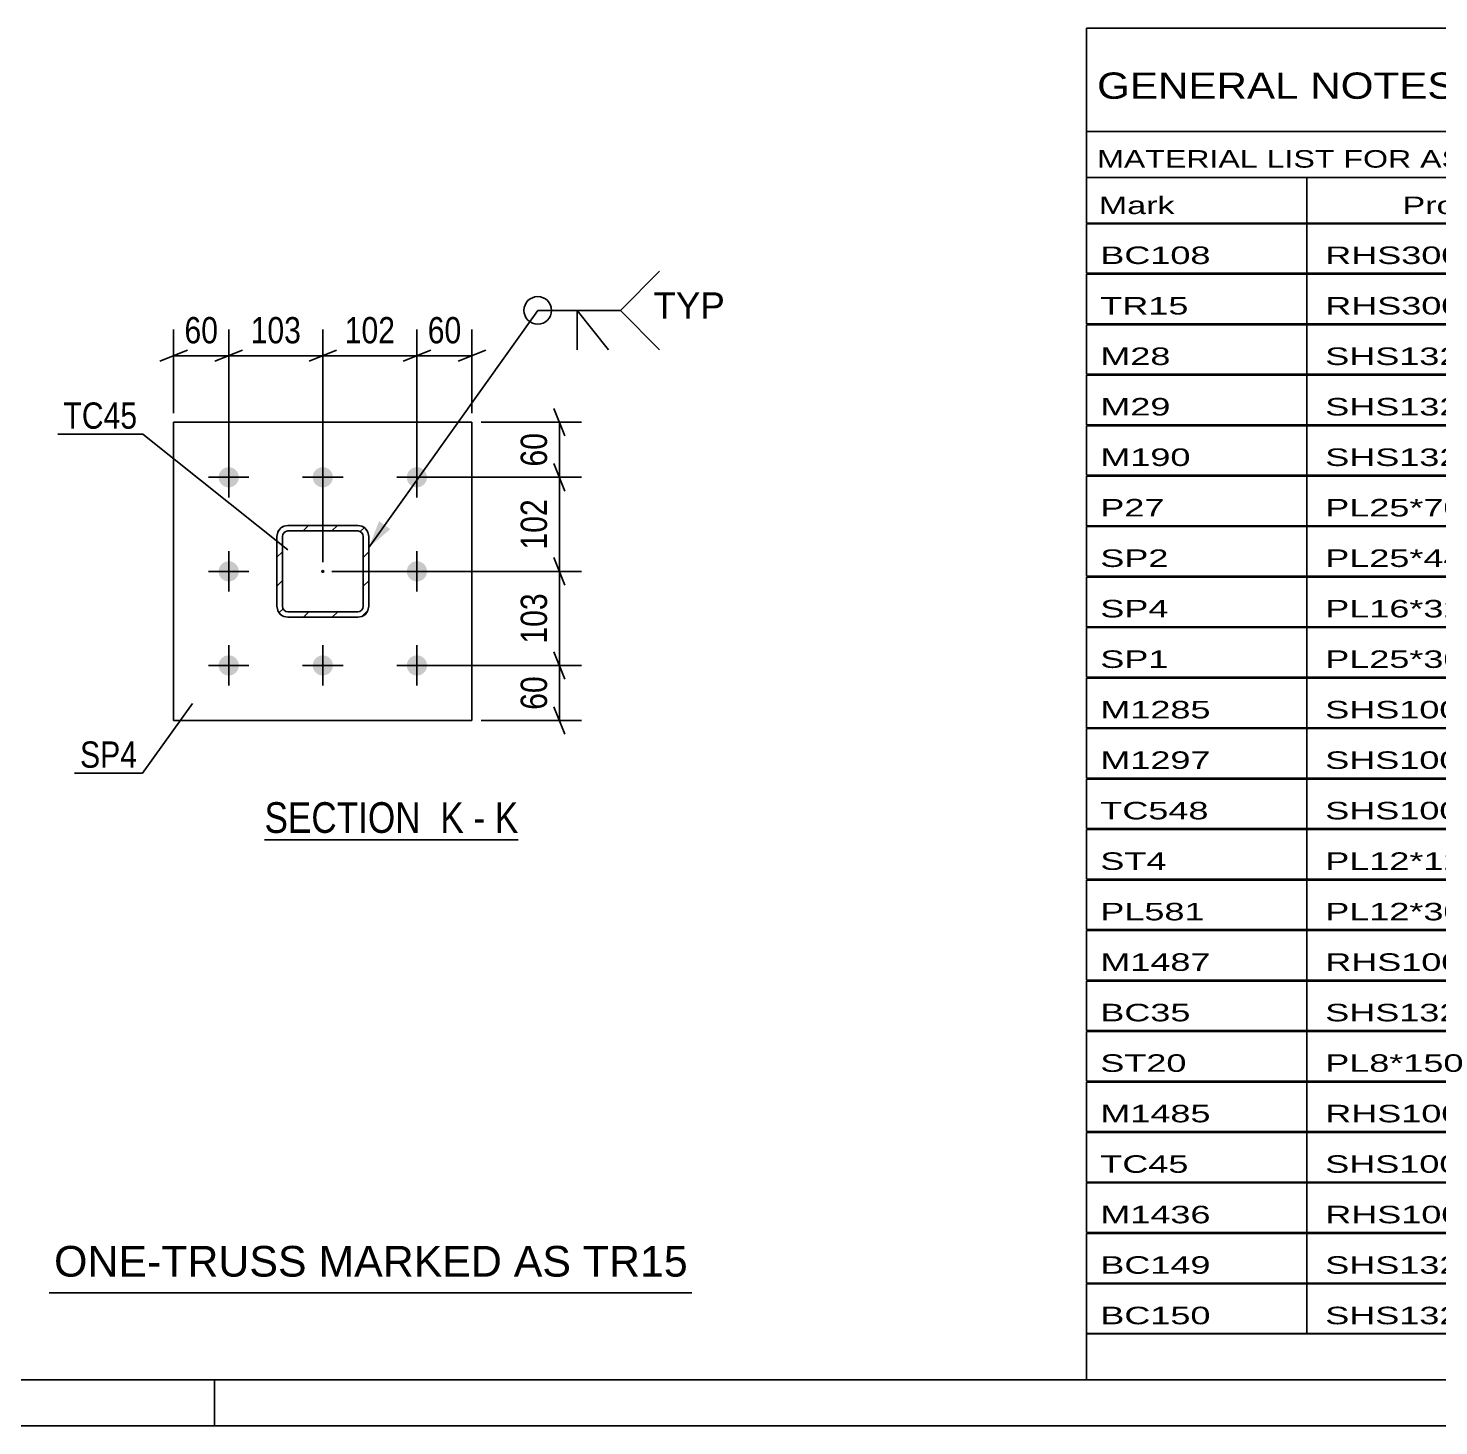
# Model space of a CAD drawing. Header units: millimetres. Extents: x -74 to 767, y -422 to 172.
# Drawn here: x 326.4 to 480, y -421.8 to -269.5 of the extents above; entities that cross this region are included whole.
import ezdxf

# ---------------------------------------------------------------- set-up
doc = ezdxf.new("R2010")
doc.units = ezdxf.units.MM
doc.linetypes.add('DXK_LINE_DOT2', pattern=[3.9198, 1.9599, -1.9599])
doc.linetypes.add('DXK_LINE_DOT3', pattern=[5.9187, 2.979, -0.9799, 0.9799, -0.9799])
doc.styles.add('Arial', font='ARIAL.TTF', dxfattribs={"height": 0.2})
doc.styles.add('Arial Narrow', font='ARIALN.TTF', dxfattribs={"height": 0.2})

# ---------------------------------------------------------------- blocks, each defined once
blk = doc.blocks.new('Unknown-389632863-1162')
at = {"color": 5, "linetype": 'Continuous'}
for p, q in [((-69.36, -416.78), (761.64, -416.78)), ((346.64, -421.78), (346.64, -416.78)), ((-74.36, -421.78), (766.64, -421.78))]:
    blk.add_line(p, q, dxfattribs=at)
blk = doc.blocks.new('Unknown-389632863-44793')
at = {"color": 7, "linetype": 'Continuous'}
for p, q in [((441.64, -269.53), (601.64, -269.53)), ((441.64, -280.78), (441.64, -269.53)), ((441.64, -280.78), (601.64, -280.78)), ((441.64, -280.78), (441.64, -285.78)), ((441.64, -285.78), (601.64, -285.78)), ((441.64, -285.78), (441.64, -290.78)), ((465.64, -285.78), (465.64, -290.78)), ((441.64, -290.78), (601.64, -290.78)), ((441.64, -290.83), (441.64, -296.23)), ((441.64, -290.83), (601.64, -290.83)), ((465.64, -290.78), (465.64, -296.28)), ((441.64, -296.23), (601.64, -296.23)), ((441.64, -296.33), (441.64, -301.73)), ((441.64, -296.33), (601.64, -296.33)), ((465.64, -296.28), (465.64, -301.78)), ((441.64, -301.73), (601.64, -301.73)), ((441.64, -301.83), (441.64, -307.23)), ((441.64, -301.83), (601.64, -301.83)), ((465.64, -301.78), (465.64, -307.28)), ((441.64, -307.23), (601.64, -307.23)), ((465.64, -307.28), (465.64, -312.78)), ((441.64, -307.33), (441.64, -312.73)), ((441.64, -307.33), (601.64, -307.33)), ((441.64, -312.73), (601.64, -312.73)), ((441.64, -312.83), (441.64, -318.23)), ((441.64, -312.83), (601.64, -312.83)), ((465.64, -312.78), (465.64, -318.28)), ((441.64, -318.23), (601.64, -318.23)), ((441.64, -318.33), (441.64, -323.73)), ((441.64, -318.33), (601.64, -318.33)), ((465.64, -318.28), (465.64, -323.78)), ((441.64, -323.73), (601.64, -323.73)), ((441.64, -323.83), (441.64, -329.23)), ((441.64, -323.83), (601.64, -323.83)), ((465.64, -323.78), (465.64, -329.28)), ((441.64, -329.23), (601.64, -329.23)), ((441.64, -329.33), (441.64, -334.73)), ((441.64, -329.33), (601.64, -329.33)), ((465.64, -329.28), (465.64, -334.78)), ((441.64, -334.73), (601.64, -334.73)), ((441.64, -334.83), (441.64, -340.23)), ((441.64, -334.83), (601.64, -334.83)), ((465.64, -334.78), (465.64, -340.28)), ((441.64, -340.23), (601.64, -340.23)), ((441.64, -340.33), (441.64, -345.73)), ((441.64, -340.33), (601.64, -340.33)), ((465.64, -340.28), (465.64, -345.78)), ((441.64, -345.73), (601.64, -345.73)), ((441.64, -345.83), (441.64, -351.23)), ((441.64, -345.83), (601.64, -345.83)), ((465.64, -345.78), (465.64, -351.28)), ((441.64, -351.23), (601.64, -351.23)), ((441.64, -351.33), (441.64, -356.73)), ((441.64, -351.33), (601.64, -351.33)), ((465.64, -351.28), (465.64, -356.78)), ((441.64, -356.73), (601.64, -356.73)), ((441.64, -356.83), (441.64, -362.23)), ((441.64, -356.83), (601.64, -356.83)), ((465.64, -356.78), (465.64, -362.28)), ((441.64, -362.23), (601.64, -362.23)), ((441.64, -362.33), (441.64, -367.73)), ((441.64, -362.33), (601.64, -362.33)), ((465.64, -362.28), (465.64, -367.78)), ((441.64, -367.73), (601.64, -367.73)), ((441.64, -367.83), (441.64, -373.23)), ((441.64, -367.83), (601.64, -367.83)), ((465.64, -367.78), (465.64, -373.28)), ((441.64, -373.23), (601.64, -373.23)), ((441.64, -373.33), (441.64, -378.73)), ((441.64, -373.33), (601.64, -373.33)), ((465.64, -373.28), (465.64, -378.78)), ((441.64, -378.73), (601.64, -378.73)), ((441.64, -378.83), (441.64, -384.23)), ((441.64, -378.83), (601.64, -378.83)), ((465.64, -378.78), (465.64, -384.28)), ((441.64, -384.23), (601.64, -384.23)), ((441.64, -384.33), (441.64, -389.73)), ((441.64, -384.33), (601.64, -384.33)), ((465.64, -384.28), (465.64, -389.78)), ((441.64, -389.73), (601.64, -389.73)), ((441.64, -389.83), (441.64, -395.23)), ((441.64, -389.83), (601.64, -389.83)), ((465.64, -389.78), (465.64, -395.28)), ((441.64, -395.23), (601.64, -395.23)), ((441.64, -395.33), (441.64, -400.73)), ((441.64, -395.33), (601.64, -395.33)), ((465.64, -395.28), (465.64, -400.78)), ((441.64, -400.73), (601.64, -400.73)), ((441.64, -400.83), (441.64, -406.23)), ((441.64, -400.83), (601.64, -400.83)), ((465.64, -400.78), (465.64, -406.28)), ((441.64, -406.23), (601.64, -406.23)), ((441.64, -406.33), (441.64, -411.73)), ((441.64, -406.33), (601.64, -406.33)), ((465.64, -406.28), (465.64, -411.78)), ((441.64, -411.73), (601.64, -411.73)), ((441.64, -411.78), (601.64, -411.78)), ((441.64, -411.78), (441.64, -416.78)), ((441.64, -416.78), (601.64, -416.78))]:
    blk.add_line(p, q, dxfattribs=at)
at = {"color": 7, "style": 'Arial Narrow'}
for s, height, width, p in [('GENERAL NOTES & WELD DETAILS :', 2.8633, 1.4, (442.79, -277.22)), ("MATERIAL LIST FOR ASSEMBLY MK'D", 1.9089, 1.6, (442.79, -284.72)), ('Mark', 1.909, 1.7, (442.97, -289.78)), ('Profile', 1.909, 1.7, (476.05, -289.78))]:
    blk.add_text(s, height=height, dxfattribs=dict(at, width=width)).set_placement(p)
at = {"color": 7, "linetype": 'Continuous', "style": 'Arial Narrow', "width": 1.794707}
for s, height, p in [('BC108', 1.909, (443.14, -295.22)), ('RHS300*200*12', 1.9089, (467.64, -295.22)), ('TR15', 1.909, (443.14, -300.72)), ('RHS300*200*12', 1.9089, (467.64, -300.72)), ('M28', 1.909, (443.14, -306.22)), ('SHS132*8', 1.909, (467.64, -306.22)), ('M29', 1.909, (443.14, -311.72)), ('SHS132*8', 1.909, (467.64, -311.72)), ('M190', 1.909, (443.14, -317.22)), ('SHS132*8', 1.909, (467.64, -317.22)), ('P27', 1.909, (443.14, -322.72)), ('PL25*709', 1.909, (467.64, -322.72)), ('SP2', 1.909, (443.14, -328.22)), ('PL25*440', 1.909, (467.64, -328.22)), ('SP4', 1.909, (443.14, -333.72)), ('PL16*325', 1.909, (467.64, -333.72)), ('SP1', 1.909, (443.14, -339.22)), ('PL25*300', 1.909, (467.64, -339.22)), ('M1285', 1.909, (443.14, -344.72)), ('SHS100*6', 1.909, (467.64, -344.72)), ('M1297', 1.909, (443.14, -350.22)), ('SHS100*6', 1.909, (467.64, -350.22)), ('TC548', 1.909, (443.14, -355.72)), ('SHS100*6', 1.909, (467.64, -355.72)), ('ST4', 1.909, (443.14, -361.22)), ('PL12*120', 1.909, (467.64, -361.22)), ('PL581', 1.909, (443.14, -366.72)), ('PL12*300', 1.909, (467.64, -366.72)), ('M1487', 1.909, (443.14, -372.22)), ('RHS100*100*6', 1.9089, (467.64, -372.22)), ('BC35', 1.909, (443.14, -377.72)), ('SHS132*6', 1.909, (467.64, -377.72)), ('ST20', 1.909, (443.14, -383.22)), ('PL8*150', 1.909, (467.64, -383.22)), ('M1485', 1.909, (443.14, -388.72)), ('RHS100*100*6', 1.9089, (467.64, -388.72)), ('TC45', 1.909, (443.14, -394.22)), ('SHS100*6', 1.909, (467.64, -394.22)), ('M1436', 1.909, (443.14, -399.72)), ('RHS100*100*6', 1.9089, (467.64, -399.72)), ('BC149', 1.909, (443.14, -405.22)), ('SHS132*6', 1.909, (467.64, -405.22)), ('BC150', 1.909, (443.14, -410.72)), ('SHS132*6', 1.909, (467.64, -410.72))]:
    blk.add_text(s, height=height, dxfattribs=at).set_placement(p)
blk = doc.blocks.new('Unknown-389632863-44794')
at = {"color": 7, "linetype": 'Continuous'}
blk.add_line((328.64, -407.28), (398.64, -407.28), dxfattribs=at)
at = {"color": 7, "style": 'Arial'}
blk.add_text('ONE-TRUSS MARKED AS TR15', height=3.3428, dxfattribs=at).set_placement((329.18, -405.53))
blk = doc.blocks.new('Unknown-389632863-21 - 27633')
at = {"color": 6, "linetype": 'Continuous'}
blk.add_line((352.1, -357.94), (379.74, -357.94), dxfattribs=at)
at = {"color": 0, "linetype": 'Continuous'}
for points in [[(370.2, -357.19), (370.2, -353.69), (352.1, -353.69), (352.1, -357.19)], [(373.81, -357.19), (373.81, -353.69), (371.25, -353.69), (371.25, -357.19)], [(376.14, -357.19), (376.14, -353.69), (374.86, -353.69), (374.86, -357.19)], [(379.74, -357.19), (379.74, -353.69), (377.19, -353.69), (377.19, -357.19)]]:
    blk.add_wipeout(points, dxfattribs=at)
at = {"color": 7, "linetype": 'Continuous', "style": 'Arial Narrow'}
for s, p in [('SECTION ', (352.1, -357.19)), ('K', (371.25, -357.19)), ('K', (377.19, -357.19)), ('-', (374.86, -357.19))]:
    blk.add_text(s, height=3.34, dxfattribs=at).set_placement(p)
blk = doc.blocks.new('Part-389632863-27686 - 27633')
at = {"linetype": 'Continuous'}
h = blk.add_hatch(dxfattribs=at)
h.set_pattern_fill('', scale=0.7, style=0, pattern_type=0)
h.set_pattern_definition([(45, (362.7128, -333.6094), (-1.57154, 1.57154), [])])
h.paths.add_polyline_path([(362.25, -333.7), (362.71, -333.61), (363.1, -333.35), (363.36, -332.96), (363.45, -332.5), (363.45, -324.9), (363.36, -324.44), (363.1, -324.05), (362.71, -323.79), (362.25, -323.7), (354.65, -323.7), (354.19, -323.79), (353.81, -324.05), (353.54, -324.44), (353.45, -324.9), (353.45, -332.5), (353.54, -332.96), (353.81, -333.35), (354.19, -333.61), (354.65, -333.7)])
h.paths.add_polyline_path([(354.65, -333.1), (354.42, -333.06), (354.23, -332.93), (354.1, -332.73), (354.05, -332.5), (354.05, -324.9), (354.1, -324.67), (354.23, -324.48), (354.42, -324.35), (354.65, -324.3), (362.25, -324.3), (362.48, -324.35), (362.68, -324.48), (362.81, -324.67), (362.85, -324.9), (362.85, -332.5), (362.81, -332.73), (362.68, -332.93), (362.48, -333.06), (362.25, -333.1)])
blk.add_hatch(color=30, dxfattribs=at).paths.add_polyline_path([(358.45, -328.8, -1), (358.45, -328.6, -1)])
at = {"color": 7, "linetype": 'DXK_LINE_DOT2'}
for p, q in [((354.19, -323.79), (354.65, -323.7)), ((354.65, -323.7), (362.25, -323.7)), ((362.25, -323.7), (362.71, -323.79)), ((353.45, -324.9), (353.54, -324.44)), ((353.45, -332.5), (353.45, -324.9)), ((354.1, -324.67), (354.05, -324.9)), ((354.05, -332.5), (354.05, -324.9)), ((354.23, -324.48), (354.1, -324.67)), ((354.42, -324.35), (354.23, -324.48)), ((354.65, -324.3), (354.42, -324.35)), ((354.65, -324.3), (362.25, -324.3)), ((362.48, -324.35), (362.25, -324.3)), ((362.68, -324.48), (362.48, -324.35)), ((362.81, -324.67), (362.68, -324.48)), ((362.85, -324.9), (362.81, -324.67)), ((362.85, -332.5), (362.85, -324.9)), ((363.36, -324.44), (363.45, -324.9)), ((363.45, -332.5), (363.45, -324.9)), ((353.54, -332.96), (353.45, -332.5)), ((354.05, -332.5), (354.1, -332.73)), ((354.1, -332.73), (354.23, -332.93)), ((354.23, -332.93), (354.42, -333.06)), ((354.42, -333.06), (354.65, -333.1)), ((354.65, -333.1), (362.25, -333.1)), ((362.25, -333.1), (362.48, -333.06)), ((362.48, -333.06), (362.68, -332.93)), ((362.68, -332.93), (362.81, -332.73)), ((362.81, -332.73), (362.85, -332.5)), ((363.45, -332.5), (363.36, -332.96)), ((354.65, -333.7), (354.19, -333.61)), ((354.65, -333.7), (362.25, -333.7)), ((362.71, -333.61), (362.25, -333.7))]:
    blk.add_line(p, q, dxfattribs=at)
at = {"color": 2, "linetype": 'Continuous'}
for p, q in [((354.65, -323.7), (354.19, -323.79)), ((354.65, -323.7), (354.65, -323.7)), ((354.65, -323.7), (362.25, -323.7)), ((362.25, -323.7), (362.25, -323.7)), ((362.71, -323.79), (362.25, -323.7)), ((353.54, -324.44), (353.45, -324.9)), ((353.45, -324.9), (353.45, -324.9)), ((353.45, -332.5), (353.45, -324.9)), ((354.05, -324.9), (354.1, -324.67)), ((354.05, -324.9), (354.05, -324.9)), ((354.05, -332.5), (354.05, -324.9)), ((354.1, -324.67), (354.23, -324.48)), ((354.23, -324.48), (354.42, -324.35)), ((354.42, -324.35), (354.65, -324.3)), ((354.65, -324.3), (354.65, -324.3)), ((354.65, -324.3), (362.25, -324.3)), ((362.25, -324.3), (362.25, -324.3)), ((362.25, -324.3), (362.48, -324.35)), ((362.48, -324.35), (362.68, -324.48)), ((362.68, -324.48), (362.81, -324.67)), ((362.81, -324.67), (362.85, -324.9)), ((362.85, -324.9), (362.85, -324.9)), ((362.85, -332.5), (362.85, -324.9)), ((363.45, -324.9), (363.36, -324.44)), ((363.45, -324.9), (363.45, -324.9)), ((363.45, -332.5), (363.45, -324.9)), ((353.45, -332.5), (353.45, -332.5)), ((353.45, -332.5), (353.54, -332.96)), ((354.05, -332.5), (354.05, -332.5)), ((354.1, -332.73), (354.05, -332.5)), ((354.23, -332.93), (354.1, -332.73)), ((354.42, -333.06), (354.23, -332.93)), ((354.65, -333.1), (354.42, -333.06)), ((354.65, -333.1), (354.65, -333.1)), ((354.65, -333.1), (362.25, -333.1)), ((362.48, -333.06), (362.25, -333.1)), ((362.25, -333.1), (362.25, -333.1)), ((362.68, -332.93), (362.48, -333.06)), ((362.81, -332.73), (362.68, -332.93)), ((362.85, -332.5), (362.81, -332.73)), ((362.85, -332.5), (362.85, -332.5)), ((363.36, -332.96), (363.45, -332.5)), ((363.45, -332.5), (363.45, -332.5)), ((354.19, -333.61), (354.65, -333.7)), ((354.65, -333.7), (354.65, -333.7)), ((354.65, -333.7), (362.25, -333.7)), ((362.25, -333.7), (362.71, -333.61)), ((362.25, -333.7), (362.25, -333.7))]:
    blk.add_line(p, q, dxfattribs=at)
at = {"color": 7, "linetype": 'DXK_LINE_DOT3'}
blk.add_line((358.45, -328.7), (358.45, -328.7), dxfattribs=at)
at = {"color": 30, "linetype": 'DXK_LINE_DOT3'}
blk.add_line((358.45, -328.7), (358.45, -328.7), dxfattribs=at)
at = {"color": 30, "linetype": 'Continuous'}
blk.add_circle((358.45, -328.7), 0.1, dxfattribs=at)
at = {"color": 7, "linetype": 'DXK_LINE_DOT2'}
for centre, start, end in [((354.65, -324.9), 112.5, 157.5), ((362.25, -324.9), 22.5, 67.5), ((354.65, -332.5), 202.5, 247.5), ((362.25, -332.5), 292.5, 337.5)]:
    blk.add_arc(centre, 1.2, start, end, dxfattribs=at)
at = {"color": 2, "linetype": 'Continuous'}
for centre, start, end in [((354.65, -324.9), 112.5, 157.5), ((362.25, -324.9), 22.5, 67.5), ((354.65, -332.5), 202.5, 247.5), ((362.25, -332.5), 292.5, 337.5)]:
    blk.add_arc(centre, 1.2, start, end, dxfattribs=at)
blk = doc.blocks.new('Part-389632863-27687 - 27633')
at = {"color": 2, "linetype": 'Continuous'}
for p, q in [((374.7, -312.45), (342.2, -312.45)), ((342.2, -344.95), (342.2, -312.45)), ((374.7, -344.95), (374.7, -312.45)), ((374.7, -344.95), (342.2, -344.95))]:
    blk.add_line(p, q, dxfattribs=at)
blk = doc.blocks.new('Bolt-389632863-27760 - 27633')
at = {"linetype": 'Continuous'}
for points in [[(348.2, -319.55, -1), (348.2, -317.35, -1)], [(358.45, -319.55, -1), (358.45, -317.35, -1)], [(368.7, -319.55, -1), (368.7, -317.35, -1)], [(348.2, -329.8, -1), (348.2, -327.6, -1)], [(368.7, -329.8, -1), (368.7, -327.6, -1)], [(348.2, -340.05, -1), (348.2, -337.85, -1)], [(358.45, -340.05, -1), (358.45, -337.85, -1)], [(368.7, -340.05, -1), (368.7, -337.85, -1)]]:
    blk.add_hatch(color=1, dxfattribs=at).paths.add_polyline_path(points)
at = {"color": 1, "linetype": 'Continuous'}
for p, q in [((348.2, -320.65), (348.2, -316.25)), ((358.45, -320.65), (358.45, -316.25)), ((368.7, -320.65), (368.7, -316.25)), ((350.4, -318.45), (346, -318.45)), ((360.65, -318.45), (356.25, -318.45)), ((370.9, -318.45), (366.5, -318.45)), ((348.2, -330.9), (348.2, -326.5)), ((368.7, -330.9), (368.7, -326.5)), ((350.4, -328.7), (346, -328.7)), ((370.9, -328.7), (366.5, -328.7)), ((348.2, -341.15), (348.2, -336.75)), ((358.45, -341.15), (358.45, -336.75)), ((368.7, -341.15), (368.7, -336.75)), ((350.4, -338.95), (346, -338.95)), ((360.65, -338.95), (356.25, -338.95)), ((370.9, -338.95), (366.5, -338.95))]:
    blk.add_line(p, q, dxfattribs=at)
blk = doc.blocks.new('StraightDimension-389632863-44545 - 27633')
at = {"color": 7, "linetype": 'Continuous'}
for p, q in [((358.45, -327.7), (358.45, -302.36)), ((368.7, -317.45), (368.7, -302.36)), ((356.95, -305.81), (359.95, -304.61)), ((358.45, -305.21), (368.7, -305.21)), ((370.2, -304.61), (367.2, -305.81))]:
    blk.add_line(p, q, dxfattribs=at)
at = {"color": 0}
blk.add_wipeout([(366.92, -304.46), (366.92, -300.26), (360.24, -300.26), (360.24, -304.46)], dxfattribs=at)
at = {"color": 3, "style": 'Arial Narrow'}
blk.add_text('102', height=2.863, dxfattribs=at).set_placement((360.84, -303.86))
blk = doc.blocks.new('StraightDimension-389632863-44464 - 27633')
at = {"color": 7, "linetype": 'Continuous'}
for p, q in [((383.62, -310.95), (384.82, -313.95)), ((375.7, -312.45), (386.62, -312.45)), ((384.22, -318.45), (384.22, -312.45)), ((384.82, -319.95), (383.62, -316.95)), ((369.7, -318.45), (386.62, -318.45))]:
    blk.add_line(p, q, dxfattribs=at)
at = {"color": 0}
blk.add_wipeout([(383.47, -313.02), (379.27, -313.02), (379.27, -317.88), (383.47, -317.88)], dxfattribs=at)
at = {"color": 3, "style": 'Arial Narrow'}
blk.add_text('60', height=2.863, rotation=90.0002, dxfattribs=at).set_placement((382.87, -317.28))
blk = doc.blocks.new('StraightDimension-389632863-44465 - 27633')
at = {"color": 7, "linetype": 'Continuous'}
for p, q in [((383.62, -316.95), (384.82, -319.95)), ((369.7, -318.45), (386.62, -318.45)), ((384.22, -328.7), (384.22, -318.45)), ((384.82, -330.2), (383.62, -327.2)), ((359.45, -328.7), (386.62, -328.7))]:
    blk.add_line(p, q, dxfattribs=at)
at = {"color": 0}
blk.add_wipeout([(383.47, -320.23), (379.27, -320.23), (379.27, -326.92), (383.47, -326.92)], dxfattribs=at)
at = {"color": 3, "style": 'Arial Narrow'}
blk.add_text('102', height=2.863, rotation=90.0002, dxfattribs=at).set_placement((382.87, -326.32))
blk = doc.blocks.new('StraightDimension-389632863-44466 - 27633')
at = {"color": 7, "linetype": 'Continuous'}
for p, q in [((383.62, -327.2), (384.82, -330.2)), ((359.45, -328.7), (386.62, -328.7)), ((384.22, -338.95), (384.22, -328.7)), ((384.82, -340.45), (383.62, -337.45)), ((369.7, -338.95), (386.62, -338.95))]:
    blk.add_line(p, q, dxfattribs=at)
at = {"color": 0}
blk.add_wipeout([(383.47, -330.48), (379.27, -330.48), (379.27, -337.17), (383.47, -337.17)], dxfattribs=at)
at = {"color": 3, "style": 'Arial Narrow'}
blk.add_text('103', height=2.863, rotation=90.0002, dxfattribs=at).set_placement((382.87, -336.57))
blk = doc.blocks.new('StraightDimension-389632863-44467 - 27633')
at = {"color": 7, "linetype": 'Continuous'}
for p, q in [((383.62, -337.45), (384.82, -340.45)), ((369.7, -338.95), (386.62, -338.95)), ((384.22, -344.95), (384.22, -338.95)), ((384.82, -346.45), (383.62, -343.45)), ((375.7, -344.95), (386.62, -344.95))]:
    blk.add_line(p, q, dxfattribs=at)
at = {"color": 0}
blk.add_wipeout([(383.47, -339.52), (379.27, -339.52), (379.27, -344.38), (383.47, -344.38)], dxfattribs=at)
at = {"color": 3, "style": 'Arial Narrow'}
blk.add_text('60', height=2.863, rotation=90.0002, dxfattribs=at).set_placement((382.87, -343.78))
blk = doc.blocks.new('StraightDimension-389632863-44544 - 27633')
at = {"color": 7, "linetype": 'Continuous'}
for p, q in [((368.7, -317.45), (368.7, -302.36)), ((374.7, -311.45), (374.7, -302.36)), ((367.2, -305.81), (370.2, -304.61)), ((368.7, -305.21), (374.7, -305.21)), ((376.2, -304.61), (373.2, -305.81))]:
    blk.add_line(p, q, dxfattribs=at)
at = {"color": 0}
blk.add_wipeout([(374.13, -304.46), (374.13, -300.26), (369.28, -300.26), (369.28, -304.46)], dxfattribs=at)
at = {"color": 3, "style": 'Arial Narrow'}
blk.add_text('60', height=2.863, dxfattribs=at).set_placement((369.88, -303.86))
blk = doc.blocks.new('StraightDimension-389632863-44546 - 27633')
at = {"color": 7, "linetype": 'Continuous'}
for p, q in [((348.2, -317.45), (348.2, -302.36)), ((358.45, -327.7), (358.45, -302.36)), ((346.7, -305.81), (349.7, -304.61)), ((348.2, -305.21), (358.45, -305.21)), ((359.95, -304.61), (356.95, -305.81))]:
    blk.add_line(p, q, dxfattribs=at)
at = {"color": 0}
blk.add_wipeout([(356.67, -304.46), (356.67, -300.26), (349.99, -300.26), (349.99, -304.46)], dxfattribs=at)
at = {"color": 3, "style": 'Arial Narrow'}
blk.add_text('103', height=2.863, dxfattribs=at).set_placement((350.59, -303.86))
blk = doc.blocks.new('StraightDimension-389632863-44547 - 27633')
at = {"color": 7, "linetype": 'Continuous'}
for p, q in [((342.2, -311.45), (342.2, -302.36)), ((348.2, -317.45), (348.2, -302.36)), ((340.7, -305.81), (343.7, -304.61)), ((342.2, -305.21), (348.2, -305.21)), ((349.7, -304.61), (346.7, -305.81))]:
    blk.add_line(p, q, dxfattribs=at)
at = {"color": 0}
blk.add_wipeout([(347.63, -304.46), (347.63, -300.26), (342.78, -300.26), (342.78, -304.46)], dxfattribs=at)
at = {"color": 3, "style": 'Arial Narrow'}
blk.add_text('60', height=2.863, dxfattribs=at).set_placement((343.38, -303.86))
blk = doc.blocks.new('WeldMark-389632863-29129 - 27633')
at = {"linetype": 'Continuous'}
blk.add_hatch(color=30, dxfattribs=at).paths.add_polyline_path([(365.8, -324.1), (363.45, -326.11), (364.58, -323.23)])
at = {"color": 30, "linetype": 'Continuous'}
for p, q in [((363.45, -326.11), (381.86, -300.27)), ((381.86, -300.27), (390.86, -300.27))]:
    blk.add_line(p, q, dxfattribs=at)
at = {"color": 3, "linetype": 'Continuous'}
for q in [(389.57, -304.56), (386.14, -304.56)]:
    blk.add_line((386.14, -300.27), q, dxfattribs=at)
for start, end in [(90, 270), (270, 90)]:
    blk.add_arc((381.86, -300.27), 1.5, start, end, dxfattribs=at)
at = {"color": 0, "linetype": 'Continuous'}
blk.add_wipeout([(402.23, -301.17), (402.23, -298.17), (394.46, -298.17), (394.46, -301.17)], dxfattribs=at)
blk.add_wipeout([(402.23, -301.17), (402.23, -298.17), (394.46, -298.17), (394.46, -301.17)], dxfattribs=at)
at = {"color": 3, "linetype": 'Continuous'}
for q in [(395.14, -295.98), (395.14, -304.56)]:
    blk.add_line((390.86, -300.27), q, dxfattribs=at)
at = {"color": 3, "linetype": 'Continuous', "style": 'Arial'}
blk.add_text('TYP', height=2.865, dxfattribs=at).set_placement((394.46, -301.17))
blk = doc.blocks.new('Mark-389632863-27948 - 27633')
at = {"color": 0}
blk.add_wipeout([(338.24, -313.16), (338.24, -310.16), (330.2, -310.16), (330.2, -313.16)], dxfattribs=at)
blk.add_wipeout([(338.24, -313.16), (338.24, -310.16), (330.2, -310.16), (330.2, -313.16)], dxfattribs=at)
at = {"color": 30, "linetype": 'Continuous'}
for p in [(329.6, -313.76), (354.64, -326.37)]:
    blk.add_line(p, (338.84, -313.76), dxfattribs=at)
at = {"color": 3, "style": 'Arial Narrow'}
blk.add_text('TC45', height=2.863, dxfattribs=at).set_placement((330.2, -313.16))
blk = doc.blocks.new('Mark-389632863-28035 - 27633')
at = {"color": 0}
blk.add_wipeout([(338.22, -350.09), (338.22, -347.09), (332.01, -347.09), (332.01, -350.09)], dxfattribs=at)
blk.add_wipeout([(338.22, -350.09), (338.22, -347.09), (332.01, -347.09), (332.01, -350.09)], dxfattribs=at)
at = {"color": 30, "linetype": 'Continuous'}
for p in [(344.27, -343.09), (331.41, -350.69)]:
    blk.add_line(p, (338.82, -350.69), dxfattribs=at)
at = {"color": 3, "style": 'Arial Narrow'}
blk.add_text('SP4', height=2.863, dxfattribs=at).set_placement((332.01, -350.09))

msp = doc.modelspace()

# ---------------------------------------------------------------- block references
for name in ['Unknown-389632863-1162', 'Unknown-389632863-44793', 'Part-389632863-27687 - 27633', 'Bolt-389632863-27760 - 27633', 'Part-389632863-27686 - 27633', 'Unknown-389632863-44794']:
    msp.add_blockref(name, (0, 0))

# ---------------------------------------------------------------- next in the draw order: block references
for name in ['StraightDimension-389632863-44545 - 27633', 'Mark-389632863-28035 - 27633', 'Unknown-389632863-21 - 27633']:
    msp.add_blockref(name, (0, 0))

# ---------------------------------------------------------------- next in the draw order: block references
msp.add_blockref('StraightDimension-389632863-44464 - 27633', (0, 0))

# ---------------------------------------------------------------- next in the draw order: block references
msp.add_blockref('StraightDimension-389632863-44465 - 27633', (0, 0))

# ---------------------------------------------------------------- next in the draw order: block references
for name in ['StraightDimension-389632863-44544 - 27633', 'StraightDimension-389632863-44466 - 27633']:
    msp.add_blockref(name, (0, 0))

# ---------------------------------------------------------------- next in the draw order: block references
for name in ['WeldMark-389632863-29129 - 27633', 'StraightDimension-389632863-44546 - 27633', 'StraightDimension-389632863-44467 - 27633']:
    msp.add_blockref(name, (0, 0))

# ---------------------------------------------------------------- next in the draw order: block references
msp.add_blockref('StraightDimension-389632863-44547 - 27633', (0, 0))

# ---------------------------------------------------------------- next in the draw order: block references
msp.add_blockref('Mark-389632863-27948 - 27633', (0, 0))

doc.saveas('drawing.dxf')
